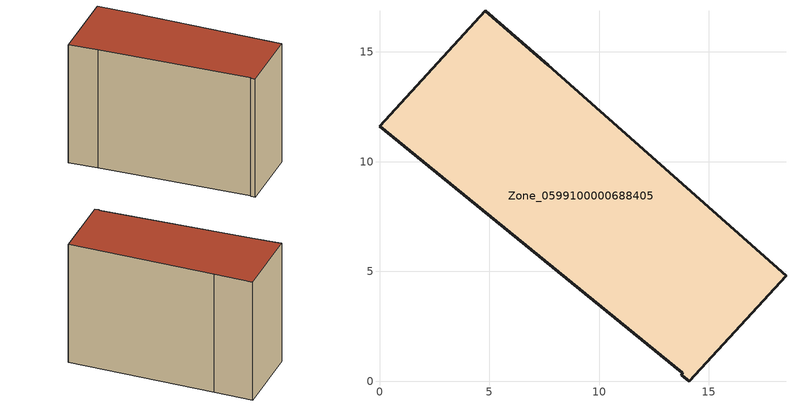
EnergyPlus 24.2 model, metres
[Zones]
Zone_0599100000688405
 floor ground (C_G): 4.83,16.87 7.7,14.38 18.52,4.8 14.11,0 13.78,0.28 13.79,0.39 2.25,9.8 0,11.61 z0
 wall outside (C_F): 7.7,14.38 4.83,16.87 0,11.61 2.25,9.8 13.79,0.39 13.78,0.28 14.11,0 18.52,4.8 7.7,14.38 z0:12.95
 roof outside (C_R): 18.52,4.8 7.7,14.38 4.83,16.87 0,11.61 2.25,9.8 13.79,0.39 13.78,0.28 14.11,0 z12.95
[BUILDING]
Pand.0599100000688405: North Axis=0; Terrain=City; Loads Convergence Tolerance Value=0.04; Temperature Convergence Tolerance Value=0.4; Solar Distribution=FullExterior; Maximum Number of Warmup Days=25; Minimum Number of Warmup Days=1
[Site:Location]
Rotterdam.The.Hague.AP_ZH_NLD Design_Conditions: Latitude=51.96; Longitude=4.45; Time Zone=1; Elevation=-4.5
[SITE:GROUNDTEMPERATURE:BUILDINGSURFACE]
18, 18, 18, 18, 18, 18, 18, 18, 18, 18, 18, 18
[MATERIAL] Thermal Absorptance=0.9; Solar Absorptance=0.7; Visible Absorptance=0.7
Name | Roughness | Thickness | Conductivity | Density | Specific Heat
G.TI.1946 | MediumSmooth | 0.15 | 1 | 540 | 1210
F.TI.1946 | Rough | 0.3 | 0.857143 | 1920 | 840
R.TI.1946 | MediumRough | 0.2 | 0.1 | 1500 | 1000
[CONSTRUCTION]
C_G: G.TI.1946
C_F: F.TI.1946
C_R: R.TI.1946
[ZONE]
Zone_0599100000688405: Type=1; Multiplier=1; Ceiling Height=Autocalculate; Volume=Autocalculate; Floor Area=autocalculate; Part of Total Floor Area=Yes
[ZONEINFILTRATION:DESIGNFLOWRATE]
Infil_Zone_0599100000688405: Zone or ZoneList or Space or SpaceList=Zone_0599100000688405; Schedule=AlwaysOn; Design Flow Rate Calculation Method=Flow/Area; Flow Rate per Floor Area=0.003; Constant Term Coefficient=1; Temperature Term Coefficient=0; Velocity Term Coefficient=0; Velocity Squared Term Coefficient=0
[HVACTEMPLATE:ZONE:IDEALLOADSAIRSYSTEM]
Zone_0599100000688405: Maximum Heating Supply Air Temperature=50; Minimum Cooling Supply Air Temperature=13; Maximum Heating Supply Air Humidity Ratio=0.0156; Minimum Cooling Supply Air Humidity Ratio=0.0077; Heating Limit=NoLimit; Cooling Limit=NoLimit; Dehumidification Control Type=ConstantSensibleHeatRatio; Cooling Sensible Heat Ratio=0.7; Dehumidification Setpoint=60; Humidification Control Type=None; Humidification Setpoint=30; Outdoor Air Method=None; Outdoor Air Flow Rate per Person=0.00944; Outdoor Air Flow Rate per Zone Floor Area=0; Outdoor Air Flow Rate per Zone=0; Demand Controlled Ventilation Type=None; Outdoor Air Economizer Type=NoEconomizer; Heat Recovery Type=None; Sensible Heat Recovery Effectiveness=0.7; Latent Heat Recovery Effectiveness=0.65
[ZONECONTROL:THERMOSTAT]
ThermostatControl_Zone_0599100000688405: Zone or ZoneList=Zone_0599100000688405; Control Type Schedule=DualSetpointControlType; Control 1=Thermostat_Zone_0599100000688405; Temperature Difference Between Cutout And Setpoint=0
[THERMOSTATSETPOINT:DUALSETPOINT]
Thermostat_Zone_0599100000688405: Heating Setpoint Temperature Schedule=HeatingSetpoint_Zone_0599100000688405; Cooling Setpoint Temperature Schedule=CoolingSetpoint_Zone_0599100000688405
[SCHEDULE:COMPACT]
HeatingSetpoint_Zone_0599100000688405: Through: 12/31, For: AllDays, Until: 24:00, 21
CoolingSetpoint_Zone_0599100000688405: Through: 12/31, For: AllDays, Until: 24:00, 24
DualSetpointControlType: Through: 12/31, For: AllDays, Until: 24:00, 4
AlwaysOn: Through: 12/31, For: AllDays, Until: 24:00, 1
